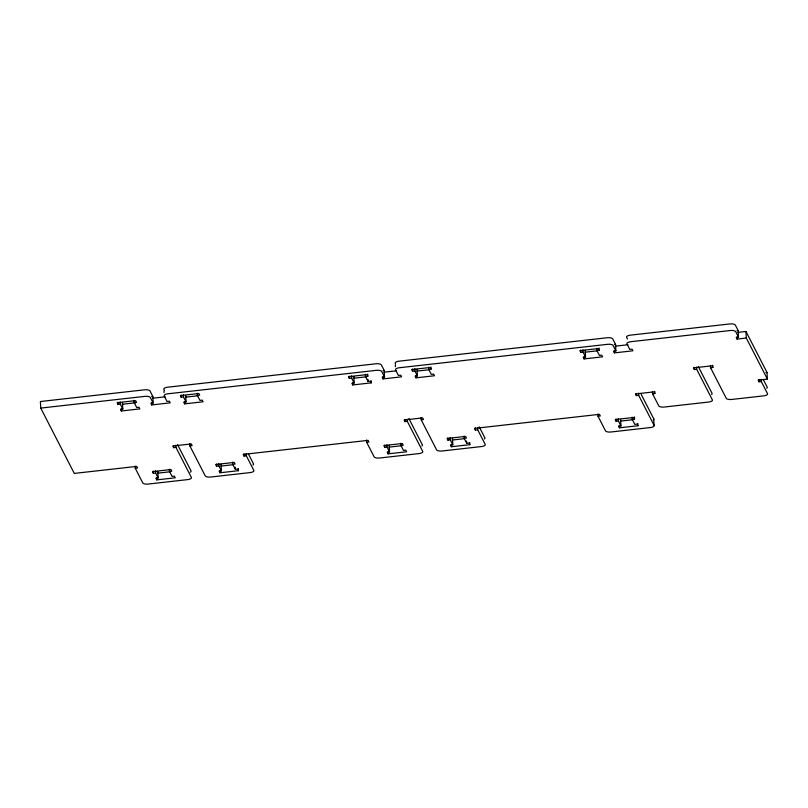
<?xml version="1.0" encoding="UTF-8"?>
<svg xmlns="http://www.w3.org/2000/svg" width="808" height="808" viewBox="0 0 808 808"><rect width="100%" height="100%" fill="white"/><g stroke="black" fill="none" stroke-linecap="round" stroke-linejoin="round"><path stroke-width="1.21" d="M153.167 403.02L152.823 396.455L149.995 390.941A4.707 1.717 -3 0 0 144.511 389.81L40.4 401.526L40.743 408.091L144.854 396.375A4.707 1.717 -3 0 1 150.338 397.516L153.167 403.02L150.854 403.283L151.702 404.939L170.205 402.859L169.357 401.202L167.044 401.465L164.216 395.95A4.707 1.717 -3 0 1 167.993 393.779L376.225 370.347A4.707 1.717 -3 0 1 381.699 371.478L384.527 376.993L382.214 377.255L383.063 378.912L401.576 376.821L400.728 375.175L398.415 375.427L395.587 369.923A4.707 1.717 -3 0 1 399.364 367.741L607.586 344.319A4.707 1.717 -3 0 1 613.07 345.45L615.898 350.965L613.585 351.228L614.433 352.874L632.937 350.793L632.088 349.137L629.775 349.399L626.947 343.885A4.707 1.717 -3 0 1 630.725 341.713L730.21 330.522A4.707 1.717 -3 0 1 735.694 331.654L738.522 337.168L736.209 337.431L737.058 339.077L746.309 338.037L767.388 379.114L758.136 380.154L758.985 381.81L761.298 381.548L767.519 393.678A4.707 1.717 -3 0 1 763.742 395.849L731.745 399.445A4.707 1.717 -3 0 1 726.261 398.314L710.555 367.721L710.444 365.529M151.662 396.587L152.823 396.455M383.032 370.559L384.184 370.428L384.527 376.993M614.393 344.521L615.555 344.39L615.898 350.965M737.017 330.724L738.179 330.593L738.522 337.168M152.51 398.243L165.236 396.809M383.881 372.205L396.607 370.781M615.241 346.178L627.967 344.743M737.866 332.381L745.966 331.472L767.045 372.538L767.388 379.114M134.158 402.536L136.471 402.283L135.623 400.627L117.109 402.707L117.958 404.364L120.271 404.101L122.816 409.06L120.503 409.323L121.352 410.979L139.865 408.899L139.016 407.242L136.703 407.505L134.158 402.536L134.037 400.354M197.394 395.425L199.707 395.163L198.859 393.506L180.346 395.597L181.194 397.243L183.507 396.991L186.062 401.95L183.749 402.212L184.598 403.859L203.101 401.778L202.252 400.122L199.94 400.384L197.394 395.425L197.283 393.233M365.408 374.316L365.519 376.508L367.832 376.245L366.984 374.599L348.47 376.68L349.319 378.336L351.642 378.073L354.187 383.032L351.874 383.295L352.722 384.951L371.226 382.861L371.114 380.679M428.755 369.397L431.068 369.135L430.22 367.478L411.716 369.559L412.565 371.215L414.878 370.953L417.423 375.922L415.11 376.174L415.958 377.831L434.472 375.75L433.623 374.094L431.31 374.356L428.755 369.397L428.644 367.206M596.89 350.48L599.203 350.218L598.354 348.561L579.841 350.642L580.689 352.298L583.002 352.036L585.548 357.005L583.235 357.257L584.083 358.914L602.596 356.833L601.748 355.177L599.435 355.439L596.89 350.48L596.769 348.288M122.24 404.273L135.815 402.748M185.487 397.152L197.819 395.769M353.611 378.235L365.953 376.851M416.847 371.125L429.189 369.731M584.972 352.207L597.314 350.824M365.519 376.508L368.064 381.467L370.377 381.214L371.226 382.861M710.555 367.721L712.878 367.458L712.02 365.802L693.516 367.882L694.365 369.539L696.678 369.276L712.383 399.879A4.707 1.717 -3 0 1 708.606 402.051L664.257 407.04A4.707 1.717 -3 0 1 658.783 405.909L652.561 393.779L652.44 391.587M765.893 372.67L767.045 372.538M189.708 443.653L189.829 445.844L192.142 445.582L191.294 443.925L172.781 446.006L173.629 447.662L175.942 447.4L191.365 477.447A4.707 1.717 -3 0 1 187.587 479.619L148.258 484.053A4.707 1.717 -3 0 1 142.774 482.911L135.279 468.307L135.168 466.115M421.079 417.625L421.19 419.806L423.503 419.554L422.655 417.898L404.151 419.978L405 421.635L407.313 421.372L422.736 451.419A4.707 1.717 -3 0 1 418.948 453.591L379.619 458.015A4.707 1.717 -3 0 1 374.144 456.884L366.65 442.279L366.529 440.087M652.561 393.779L654.874 393.516L654.025 391.87L635.512 393.951L636.361 395.597L638.673 395.344L654.096 425.382A4.707 1.717 -3 0 1 650.319 427.563L610.989 431.987A4.707 1.717 -3 0 1 605.505 430.856L598.011 416.241L597.9 414.049M135.279 468.307L137.592 468.044L136.744 466.388L74.275 473.417L40.743 408.091M366.65 442.279L368.963 442.016L368.115 440.36L243.178 454.419L244.026 456.076L246.339 455.813L253.833 470.418A4.707 1.717 -3 0 1 250.056 472.599L210.726 477.023A4.707 1.717 -3 0 1 205.242 475.892L189.829 445.844M598.011 416.241L600.324 415.989L599.475 414.332L474.538 428.392L475.387 430.038L477.7 429.785L485.204 444.39A4.707 1.717 -3 0 1 481.416 446.561L442.087 450.985A4.707 1.717 -3 0 1 436.613 449.854L421.19 419.806M169.529 471.448L171.841 471.195L170.993 469.539L152.48 471.62L153.328 473.276L155.641 473.013L158.186 477.972L155.873 478.235L156.722 479.891L175.235 477.811L174.387 476.154L172.074 476.417L169.529 471.448L169.407 469.266M232.654 462.146L232.765 464.337L235.078 464.075L234.229 462.418L215.716 464.509L216.564 466.155L218.877 465.893L221.432 470.862L219.119 471.125L219.968 472.771L238.471 470.69L238.36 468.499M400.889 445.42L403.202 445.158L402.354 443.501L383.84 445.592L384.699 447.238L387.012 446.986L389.557 451.945L387.244 452.207L388.093 453.854L406.596 451.773L405.747 450.117L403.434 450.379L400.889 445.42L400.778 443.228M464.014 436.118L464.125 438.31L466.448 438.047L465.59 436.391L447.087 438.471L447.935 440.128L450.248 439.865L452.793 444.824L450.48 445.087L451.329 446.743L469.842 444.663L469.721 442.471M632.139 417.201L632.26 419.392L634.573 419.13L633.725 417.473L615.211 419.554L616.06 421.21L618.373 420.948L620.918 425.917L618.605 426.169L619.453 427.826L637.966 425.745L637.845 423.554M157.611 473.185L169.953 471.791M220.857 466.065L233.189 464.681M388.981 447.147L402.556 445.622M452.217 440.037L464.56 438.643M620.342 421.12L632.684 419.726M232.765 464.337L235.31 469.296L237.623 469.034L238.471 470.69M464.125 438.31L466.681 443.269L468.994 443.006L469.842 444.663M738.179 330.593L735.341 325.089A4.707 1.717 -3 0 0 729.866 323.947L630.381 335.148A4.707 1.717 -3 0 0 626.604 337.32L627.483 339.037M763.287 379.528L767.176 387.103A4.707 1.717 -3 0 1 766.681 388.264M698.294 366.539L712.04 393.304A4.707 1.717 -3 0 1 711.535 394.466M615.555 344.39L612.727 338.885A4.707 1.717 -3 0 0 607.242 337.744L399.021 361.176A4.707 1.717 -3 0 0 395.243 363.348L395.597 364.034M641.219 394.405L653.753 418.817L654.096 425.382M637.966 425.745L637.118 424.089L634.805 424.351L632.26 419.392M479.235 426.866L484.851 437.825A4.707 1.717 -3 0 1 484.356 438.976M384.184 370.428L381.356 364.913A4.707 1.717 -3 0 0 375.882 363.782L167.65 387.204A4.707 1.717 -3 0 0 163.873 389.385L164.408 390.416M408.888 418.564L422.382 444.844A4.707 1.717 -3 0 1 421.887 446.006M248.339 453.803L253.49 463.853A4.707 1.717 -3 0 1 252.985 465.014M177.528 444.592L191.021 470.882A4.707 1.717 -3 0 1 190.264 472.205M761.187 379.356L761.298 381.548M758.874 379.619L758.985 381.81M745.966 331.472L746.309 338.037M736.936 336.896L737.058 339.077M712.757 365.267L712.878 367.458M696.567 367.095L696.678 369.276M694.254 367.347L694.365 369.539M654.753 391.335L654.874 393.516M638.562 393.153L638.673 395.344M636.25 393.415L636.361 395.597M634.452 416.938L634.573 419.13M620.574 419.342L620.918 425.917M619.342 425.634L619.453 427.826M618.261 418.756L618.373 420.948M614.312 350.682L614.433 352.874M615.949 419.019L616.06 421.21M599.082 348.026L599.203 350.218M585.204 350.43L585.548 357.005M583.972 356.722L584.083 358.914M582.891 349.854L583.002 352.036M580.578 350.106L580.689 352.298M477.589 427.594L477.7 429.785M475.276 427.846L475.387 430.038M466.559 441.077L466.681 443.269M452.45 438.259L452.793 444.824M451.218 444.551L451.329 446.743M450.137 437.673L450.248 439.865M447.824 437.936L447.935 440.128M430.957 366.943L431.068 369.135M417.079 369.347L417.423 375.922M415.847 375.639L415.958 377.831M414.767 368.761L414.878 370.953M412.454 369.024L412.565 371.215M407.192 419.18L407.313 421.372M404.879 419.443L405 421.635M395.324 364.994L395.415 366.63M389.214 445.37L389.557 451.945M387.971 451.672L388.093 453.854M386.891 444.794L387.012 446.986M382.952 376.72L383.063 378.912M384.578 445.056L384.699 447.238M367.721 374.064L367.832 376.245M367.953 379.285L368.064 381.467M353.843 376.467L354.187 383.032M352.601 382.76L352.722 384.951M351.52 375.882L351.642 378.073M349.207 376.144L349.319 378.336M246.218 453.621L246.339 455.813M243.905 453.884L244.026 456.076M235.199 467.105L235.31 469.296M221.089 464.287L221.432 470.862M219.847 470.579L219.968 472.771M218.766 463.711L218.877 465.893M216.453 463.964L216.564 466.155M185.719 395.375L186.062 401.95M184.477 401.677L184.598 403.859M183.396 394.799L183.507 396.991M181.083 395.061L181.194 397.243M175.831 445.218L175.942 447.4M173.518 445.471L173.629 447.662M163.963 391.022L164.044 392.668M157.843 471.407L158.186 477.972M156.611 477.7L156.722 479.891M155.53 470.822L155.641 473.013M151.581 402.748L151.702 404.939M153.217 471.084L153.328 473.276M122.473 402.495L122.816 409.06M121.24 408.787L121.352 410.979M120.16 401.909L120.271 404.101M117.847 402.172L117.958 404.364M653.753 418.817A4.707 1.717 -3 0 1 653.248 419.978"/></g></svg>
